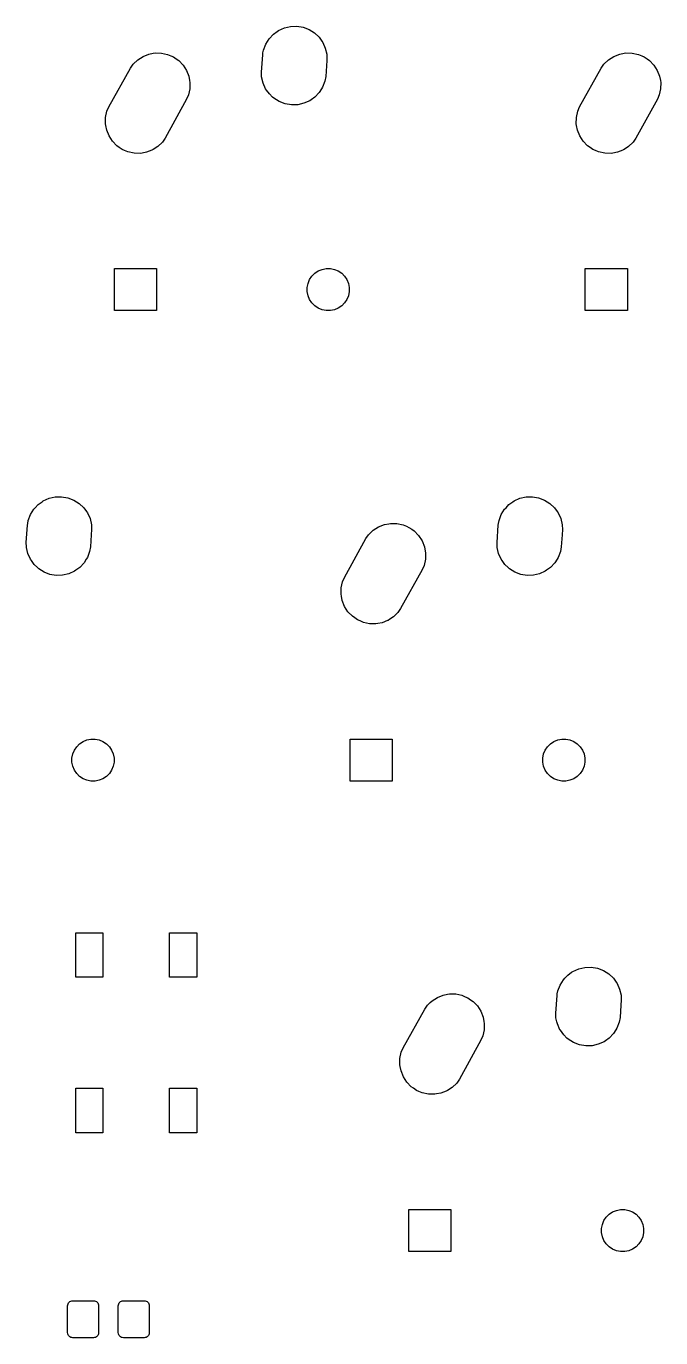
# Model space of a CAD drawing. Extents: x -4 to 377, y -6 to 112.
# Drawn here: x 163.8 to 189.5, y -5.4 to 47.8 of the extents above; entities that cross this region are included whole.
import ezdxf

# ---------------------------------------------------------------- set-up
doc = ezdxf.new("R2010")
doc.units = 0
doc.header["$MEASUREMENT"] = 0
doc.layers.add('BLACK', color=7, linetype='CONTINUOUS')

msp = doc.modelspace()

# ---------------------------------------------------------------- linework, layer by layer
at = {"layer": 'BLACK', "linetype": 'CONTINUOUS'}
for p, q in [((173.675, 47.2479), (173.85, 47.4345)), ((173.85, 47.4345), (174.007, 47.5458)), ((174.007, 47.5458), (174.059, 47.5832)), ((174.059, 47.5832), (174.293, 47.6883)), ((174.293, 47.6883), (174.542, 47.7459)), ((174.293, 47.6883), (174.293, 47.6883)), ((174.542, 47.7459), (174.799, 47.7536)), ((174.799, 47.7536), (174.799, 47.7536)), ((174.799, 47.7536), (175.051, 47.7112)), ((175.051, 47.7112), (175.291, 47.6203)), ((175.291, 47.6203), (175.508, 47.4844)), ((175.508, 47.4844), (175.695, 47.3087)), ((175.695, 47.3087), (175.806, 47.1525)), ((173.428, 46.6729), (173.448, 46.791)), ((173.448, 46.791), (173.539, 47.0306)), ((173.539, 47.0306), (173.675, 47.2479)), ((175.806, 47.1525), (175.844, 47.1)), ((175.844, 47.1), (175.949, 46.8663)), ((175.949, 46.8663), (175.949, 46.8663)), ((175.949, 46.8663), (176.006, 46.6166)), ((168.064, 46.0575), (168.173, 46.2155)), ((168.173, 46.2155), (168.358, 46.3938)), ((168.173, 46.2155), (168.173, 46.2155)), ((168.358, 46.3938), (168.573, 46.5327)), ((168.573, 46.5327), (168.811, 46.6269)), ((168.811, 46.6269), (168.99, 46.6595)), ((168.99, 46.6595), (169.063, 46.6729)), ((169.063, 46.6729), (169.32, 46.6687)), ((169.32, 46.6687), (169.57, 46.6147)), ((169.57, 46.6147), (169.703, 46.5569)), ((169.703, 46.5569), (169.805, 46.5128)), ((169.805, 46.5128), (169.917, 46.4357)), ((169.917, 46.4357), (170.016, 46.367)), ((170.016, 46.367), (170.016, 46.367)), ((170.016, 46.367), (170.194, 46.1829)), ((173.368, 45.8954), (173.416, 46.6016)), ((173.416, 46.6016), (173.428, 46.6729)), ((176.008, 46.3618), (175.964, 45.7184)), ((176.006, 46.6166), (176.012, 46.4246)), ((176.012, 46.4246), (176.008, 46.3618)), ((187.114, 46.0575), (187.223, 46.2155)), ((187.223, 46.2155), (187.408, 46.3938)), ((187.223, 46.2155), (187.223, 46.2155)), ((187.408, 46.3938), (187.623, 46.5327)), ((187.623, 46.5327), (187.861, 46.6269)), ((187.861, 46.6269), (188.04, 46.6595)), ((188.04, 46.6595), (188.113, 46.6729)), ((188.113, 46.6729), (188.37, 46.6687)), ((188.37, 46.6687), (188.62, 46.6147)), ((188.62, 46.6147), (188.753, 46.5569)), ((188.753, 46.5569), (188.855, 46.5128)), ((188.855, 46.5128), (188.967, 46.4357)), ((188.967, 46.4357), (189.066, 46.367)), ((189.066, 46.367), (189.066, 46.367)), ((189.066, 46.367), (189.244, 46.1829)), ((167.191, 44.4859), (168.064, 46.0575)), ((170.194, 46.1829), (170.333, 45.9675)), ((170.333, 45.9675), (170.427, 45.7292)), ((170.427, 45.7292), (170.46, 45.5502)), ((173.373, 45.7292), (173.368, 45.8954)), ((173.374, 45.7034), (173.373, 45.7292)), ((173.431, 45.4537), (173.374, 45.7034)), ((175.964, 45.7184), (175.932, 45.529)), ((186.241, 44.4859), (187.114, 46.0575)), ((189.244, 46.1829), (189.383, 45.9675)), ((189.383, 45.9675), (189.477, 45.7292)), ((189.477, 45.7292), (189.51, 45.5502)), ((170.469, 45.2208), (170.415, 44.9703)), ((170.46, 45.5502), (170.473, 45.4771)), ((170.473, 45.4771), (170.469, 45.2208)), ((173.536, 45.22), (173.431, 45.4537)), ((173.574, 45.1675), (173.536, 45.22)), ((173.685, 45.0113), (173.574, 45.1675)), ((175.798, 45.22), (175.705, 45.0721)), ((175.841, 45.2894), (175.798, 45.22)), ((175.932, 45.529), (175.841, 45.2894)), ((189.519, 45.2208), (189.465, 44.9703)), ((189.51, 45.5502), (189.523, 45.4771)), ((189.523, 45.4771), (189.519, 45.2208)), ((170.339, 44.7941), (169.466, 43.2225)), ((170.415, 44.9703), (170.339, 44.7941)), ((173.819, 44.8855), (173.685, 45.0113)), ((173.872, 44.8356), (173.819, 44.8855)), ((174.089, 44.6997), (173.872, 44.8356)), ((174.329, 44.6088), (174.089, 44.6997)), ((174.581, 44.5664), (174.329, 44.6088)), ((175.087, 44.6317), (174.838, 44.5741)), ((175.321, 44.7368), (175.087, 44.6317)), ((175.087, 44.6317), (175.087, 44.6317)), ((175.373, 44.7742), (175.321, 44.7368)), ((175.53, 44.8855), (175.373, 44.7742)), ((175.705, 45.0721), (175.53, 44.8855)), ((189.389, 44.7941), (188.516, 43.2225)), ((189.465, 44.9703), (189.389, 44.7941)), ((167.061, 44.0592), (167.115, 44.3097)), ((167.115, 44.3097), (167.191, 44.4859)), ((174.838, 44.5741), (174.581, 44.5664)), ((174.581, 44.5664), (174.581, 44.5664)), ((186.111, 44.0592), (186.165, 44.3097)), ((186.165, 44.3097), (186.241, 44.4859)), ((167.057, 43.8029), (167.061, 44.0592)), ((167.07, 43.7298), (167.057, 43.8029)), ((167.103, 43.5508), (167.07, 43.7298)), ((167.197, 43.3125), (167.103, 43.5508)), ((186.107, 43.8029), (186.111, 44.0592)), ((186.12, 43.7298), (186.107, 43.8029)), ((186.153, 43.5508), (186.12, 43.7298)), ((186.247, 43.3125), (186.153, 43.5508)), ((167.336, 43.0971), (167.197, 43.3125)), ((167.514, 42.913), (167.336, 43.0971)), ((169.357, 43.0645), (169.172, 42.8862)), ((169.466, 43.2225), (169.357, 43.0645)), ((169.357, 43.0645), (169.357, 43.0645)), ((186.386, 43.0971), (186.247, 43.3125)), ((186.564, 42.913), (186.386, 43.0971)), ((188.407, 43.0645), (188.222, 42.8862)), ((188.516, 43.2225), (188.407, 43.0645)), ((188.407, 43.0645), (188.407, 43.0645)), ((167.613, 42.8443), (167.514, 42.913)), ((167.514, 42.913), (167.514, 42.913)), ((167.725, 42.7672), (167.613, 42.8443)), ((167.827, 42.7231), (167.725, 42.7672)), ((167.96, 42.6653), (167.827, 42.7231)), ((168.21, 42.6113), (167.96, 42.6653)), ((168.467, 42.6071), (168.21, 42.6113)), ((168.54, 42.6205), (168.467, 42.6071)), ((168.719, 42.6531), (168.54, 42.6205)), ((168.935, 42.7384), (168.719, 42.6531)), ((168.957, 42.7473), (168.935, 42.7384)), ((168.988, 42.7672), (168.957, 42.7473)), ((169.172, 42.8862), (168.988, 42.7672)), ((186.663, 42.8443), (186.564, 42.913)), ((186.564, 42.913), (186.564, 42.913)), ((186.775, 42.7672), (186.663, 42.8443)), ((186.877, 42.7231), (186.775, 42.7672)), ((187.01, 42.6653), (186.877, 42.7231)), ((187.26, 42.6113), (187.01, 42.6653)), ((187.517, 42.6071), (187.26, 42.6113)), ((187.59, 42.6205), (187.517, 42.6071)), ((187.769, 42.6531), (187.59, 42.6205)), ((187.985, 42.7384), (187.769, 42.6531)), ((188.007, 42.7473), (187.985, 42.7384)), ((188.038, 42.7672), (188.007, 42.7473)), ((188.222, 42.8862), (188.038, 42.7672)), ((167.419, 36.239), (167.419, 37.941)), ((167.419, 37.941), (169.121, 37.941)), ((169.121, 37.941), (169.121, 36.239)), ((175.409, 37.6325), (175.528, 37.751)), ((175.528, 37.751), (175.667, 37.8441)), ((175.667, 37.8441), (175.822, 37.9083)), ((175.822, 37.9083), (175.986, 37.941)), ((175.986, 37.941), (176.154, 37.941)), ((176.154, 37.941), (176.318, 37.9083)), ((176.318, 37.9083), (176.473, 37.8441)), ((176.473, 37.8441), (176.612, 37.751)), ((176.612, 37.751), (176.731, 37.6325)), ((186.469, 36.239), (186.469, 37.941)), ((186.469, 37.941), (188.171, 37.941)), ((188.171, 37.941), (188.171, 36.239)), ((175.219, 37.1738), (175.252, 37.3382)), ((175.219, 37.0062), (175.219, 37.1738)), ((175.252, 37.3382), (175.316, 37.4931)), ((175.316, 37.4931), (175.409, 37.6325)), ((176.731, 37.6325), (176.824, 37.4931)), ((176.824, 37.4931), (176.888, 37.3382)), ((176.888, 37.3382), (176.921, 37.1738)), ((176.921, 37.1738), (176.921, 37.0062)), ((175.252, 36.8418), (175.219, 37.0062)), ((175.316, 36.6869), (175.252, 36.8418)), ((175.409, 36.5475), (175.316, 36.6869)), ((176.824, 36.6869), (176.731, 36.5475)), ((176.888, 36.8418), (176.824, 36.6869)), ((176.921, 37.0062), (176.888, 36.8418)), ((169.121, 36.239), (167.419, 36.239)), ((175.528, 36.429), (175.409, 36.5475)), ((175.667, 36.3359), (175.528, 36.429)), ((175.822, 36.2717), (175.667, 36.3359)), ((175.986, 36.239), (175.822, 36.2717)), ((176.154, 36.239), (175.986, 36.239)), ((176.318, 36.2717), (176.154, 36.239)), ((176.473, 36.3359), (176.318, 36.2717)), ((176.612, 36.429), (176.473, 36.3359)), ((176.731, 36.5475), (176.612, 36.429)), ((188.171, 36.239), (186.469, 36.239)), ((164.773, 28.6383), (165.022, 28.6959)), ((165.022, 28.6959), (165.279, 28.7036)), ((165.279, 28.7036), (165.279, 28.7036)), ((165.279, 28.7036), (165.531, 28.6612)), ((183.823, 28.6383), (184.072, 28.6959)), ((184.072, 28.6959), (184.329, 28.7036)), ((184.329, 28.7036), (184.329, 28.7036)), ((184.329, 28.7036), (184.581, 28.6612)), ((164.019, 27.9806), (164.155, 28.1979)), ((164.155, 28.1979), (164.212, 28.2587)), ((164.212, 28.2587), (164.33, 28.3845)), ((164.33, 28.3845), (164.487, 28.4958)), ((164.487, 28.4958), (164.539, 28.5332)), ((164.539, 28.5332), (164.773, 28.6383)), ((164.773, 28.6383), (164.773, 28.6383)), ((165.531, 28.6612), (165.771, 28.5703)), ((165.771, 28.5703), (165.988, 28.4344)), ((165.988, 28.4344), (166.175, 28.2587)), ((166.175, 28.2587), (166.286, 28.1024)), ((183.069, 27.9806), (183.205, 28.1979)), ((183.205, 28.1979), (183.262, 28.2587)), ((183.262, 28.2587), (183.38, 28.3845)), ((183.38, 28.3845), (183.537, 28.4958)), ((183.537, 28.4958), (183.589, 28.5332)), ((183.589, 28.5332), (183.823, 28.6383)), ((183.823, 28.6383), (183.823, 28.6383)), ((184.581, 28.6612), (184.821, 28.5703)), ((184.821, 28.5703), (185.038, 28.4344)), ((185.038, 28.4344), (185.225, 28.2587)), ((185.225, 28.2587), (185.336, 28.1024)), ((163.896, 27.5516), (163.908, 27.6229)), ((163.908, 27.6229), (163.928, 27.741)), ((163.928, 27.741), (164.019, 27.9806)), ((166.286, 28.1024), (166.324, 28.05)), ((166.324, 28.05), (166.429, 27.8163)), ((166.429, 27.8163), (166.429, 27.8163)), ((166.429, 27.8163), (166.486, 27.5666)), ((178.52, 27.6095), (178.593, 27.6229)), ((178.593, 27.6229), (178.85, 27.6187)), ((178.85, 27.6187), (179.1, 27.5647)), ((182.946, 27.5516), (182.958, 27.6229)), ((182.958, 27.6229), (182.978, 27.741)), ((182.978, 27.741), (183.069, 27.9806)), ((185.336, 28.1024), (185.374, 28.05)), ((185.374, 28.05), (185.479, 27.8163)), ((185.479, 27.8163), (185.479, 27.8163)), ((185.479, 27.8163), (185.536, 27.5666)), ((163.848, 26.8454), (163.896, 27.5516)), ((166.478, 27.1655), (166.444, 26.6684)), ((166.492, 27.3746), (166.478, 27.1655)), ((166.486, 27.5666), (166.492, 27.3746)), ((177.594, 27.0075), (177.703, 27.1655)), ((177.703, 27.1655), (177.888, 27.3438)), ((177.703, 27.1655), (177.703, 27.1655)), ((177.888, 27.3438), (178.103, 27.4827)), ((178.103, 27.4827), (178.341, 27.5769)), ((178.341, 27.5769), (178.52, 27.6095)), ((179.1, 27.5647), (179.233, 27.5069)), ((179.233, 27.5069), (179.335, 27.4628)), ((179.335, 27.4628), (179.447, 27.3857)), ((179.447, 27.3857), (179.546, 27.317)), ((179.546, 27.317), (179.546, 27.317)), ((179.546, 27.317), (179.724, 27.1329)), ((179.724, 27.1329), (179.863, 26.9175)), ((182.898, 26.8454), (182.946, 27.5516)), ((185.528, 27.1655), (185.494, 26.6684)), ((185.542, 27.3746), (185.528, 27.1655)), ((185.536, 27.5666), (185.542, 27.3746)), ((163.853, 26.6792), (163.848, 26.8454)), ((163.854, 26.6534), (163.853, 26.6792)), ((163.911, 26.4037), (163.854, 26.6534)), ((166.444, 26.6684), (166.412, 26.479)), ((176.721, 25.4359), (177.594, 27.0075)), ((179.863, 26.9175), (179.957, 26.6792)), ((179.957, 26.6792), (179.99, 26.5002)), ((182.903, 26.6792), (182.898, 26.8454)), ((182.904, 26.6534), (182.903, 26.6792)), ((182.961, 26.4037), (182.904, 26.6534)), ((185.494, 26.6684), (185.462, 26.479)), ((164.016, 26.17), (163.911, 26.4037)), ((164.054, 26.1175), (164.016, 26.17)), ((164.165, 25.9613), (164.054, 26.1175)), ((166.185, 26.0221), (166.01, 25.8355)), ((166.278, 26.17), (166.185, 26.0221)), ((166.321, 26.2394), (166.278, 26.17)), ((166.412, 26.479), (166.321, 26.2394)), ((179.999, 26.1708), (179.945, 25.9203)), ((179.99, 26.5002), (180.003, 26.4271)), ((180.003, 26.4271), (179.999, 26.1708)), ((183.066, 26.17), (182.961, 26.4037)), ((183.104, 26.1175), (183.066, 26.17)), ((183.215, 25.9613), (183.104, 26.1175)), ((185.235, 26.0221), (185.06, 25.8355)), ((185.328, 26.17), (185.235, 26.0221)), ((185.371, 26.2394), (185.328, 26.17)), ((185.462, 26.479), (185.371, 26.2394)), ((164.299, 25.8355), (164.165, 25.9613)), ((164.352, 25.7856), (164.299, 25.8355)), ((164.569, 25.6497), (164.352, 25.7856)), ((164.809, 25.5588), (164.569, 25.6497)), ((165.061, 25.5164), (164.809, 25.5588)), ((165.318, 25.5241), (165.061, 25.5164)), ((165.061, 25.5164), (165.061, 25.5164)), ((165.567, 25.5817), (165.318, 25.5241)), ((165.801, 25.6868), (165.567, 25.5817)), ((165.567, 25.5817), (165.567, 25.5817)), ((165.853, 25.7242), (165.801, 25.6868)), ((166.01, 25.8355), (165.853, 25.7242)), ((179.869, 25.7441), (178.996, 24.1725)), ((179.945, 25.9203), (179.869, 25.7441)), ((183.349, 25.8355), (183.215, 25.9613)), ((183.402, 25.7856), (183.349, 25.8355)), ((183.619, 25.6497), (183.402, 25.7856)), ((183.859, 25.5588), (183.619, 25.6497)), ((184.111, 25.5164), (183.859, 25.5588)), ((184.368, 25.5241), (184.111, 25.5164)), ((184.111, 25.5164), (184.111, 25.5164)), ((184.617, 25.5817), (184.368, 25.5241)), ((184.851, 25.6868), (184.617, 25.5817)), ((184.617, 25.5817), (184.617, 25.5817)), ((184.903, 25.7242), (184.851, 25.6868)), ((185.06, 25.8355), (184.903, 25.7242)), ((176.587, 24.7529), (176.591, 25.0092)), ((176.591, 25.0092), (176.645, 25.2597)), ((176.645, 25.2597), (176.721, 25.4359)), ((176.6, 24.6798), (176.587, 24.7529)), ((176.633, 24.5008), (176.6, 24.6798)), ((176.727, 24.2625), (176.633, 24.5008)), ((176.866, 24.0471), (176.727, 24.2625)), ((177.044, 23.863), (176.866, 24.0471)), ((178.887, 24.0145), (178.702, 23.8362)), ((178.996, 24.1725), (178.887, 24.0145)), ((178.887, 24.0145), (178.887, 24.0145)), ((177.143, 23.7943), (177.044, 23.863)), ((177.044, 23.863), (177.044, 23.863)), ((177.255, 23.7172), (177.143, 23.7943)), ((177.357, 23.6731), (177.255, 23.7172)), ((177.49, 23.6153), (177.357, 23.6731)), ((177.74, 23.5613), (177.49, 23.6153)), ((177.997, 23.5571), (177.74, 23.5613)), ((178.07, 23.5705), (177.997, 23.5571)), ((178.249, 23.6031), (178.07, 23.5705)), ((178.465, 23.6884), (178.249, 23.6031)), ((178.487, 23.6973), (178.465, 23.6884)), ((178.518, 23.7172), (178.487, 23.6973)), ((178.702, 23.8362), (178.518, 23.7172)), ((165.889, 18.5825), (166.008, 18.701)), ((166.008, 18.701), (166.147, 18.7941)), ((166.147, 18.7941), (166.302, 18.8583)), ((166.302, 18.8583), (166.466, 18.891)), ((166.466, 18.891), (166.634, 18.891)), ((166.634, 18.891), (166.798, 18.8583)), ((166.798, 18.8583), (166.953, 18.7941)), ((166.953, 18.7941), (167.092, 18.701)), ((167.092, 18.701), (167.211, 18.5825)), ((176.949, 17.189), (176.949, 18.891)), ((176.949, 18.891), (178.651, 18.891)), ((178.651, 18.891), (178.651, 17.189)), ((184.939, 18.5825), (185.058, 18.701)), ((185.058, 18.701), (185.197, 18.7941)), ((185.197, 18.7941), (185.352, 18.8583)), ((185.352, 18.8583), (185.516, 18.891)), ((185.516, 18.891), (185.684, 18.891)), ((185.684, 18.891), (185.848, 18.8583)), ((185.848, 18.8583), (186.003, 18.7941)), ((186.003, 18.7941), (186.142, 18.701)), ((186.142, 18.701), (186.261, 18.5825)), ((165.699, 18.1238), (165.732, 18.2882)), ((165.699, 17.9562), (165.699, 18.1238)), ((165.732, 18.2882), (165.796, 18.4431)), ((165.796, 18.4431), (165.889, 18.5825)), ((167.211, 18.5825), (167.304, 18.4431)), ((167.304, 18.4431), (167.368, 18.2882)), ((167.368, 18.2882), (167.401, 18.1238)), ((167.401, 18.1238), (167.401, 17.9562)), ((184.749, 18.1238), (184.782, 18.2882)), ((184.749, 17.9562), (184.749, 18.1238)), ((184.782, 18.2882), (184.846, 18.4431)), ((184.846, 18.4431), (184.939, 18.5825)), ((186.261, 18.5825), (186.354, 18.4431)), ((186.354, 18.4431), (186.418, 18.2882)), ((186.418, 18.2882), (186.451, 18.1238)), ((186.451, 18.1238), (186.451, 17.9562)), ((165.732, 17.7918), (165.699, 17.9562)), ((165.796, 17.6369), (165.732, 17.7918)), ((165.889, 17.4975), (165.796, 17.6369)), ((167.304, 17.6369), (167.211, 17.4975)), ((167.368, 17.7918), (167.304, 17.6369)), ((167.401, 17.9562), (167.368, 17.7918)), ((184.782, 17.7918), (184.749, 17.9562)), ((184.846, 17.6369), (184.782, 17.7918)), ((184.939, 17.4975), (184.846, 17.6369)), ((186.354, 17.6369), (186.261, 17.4975)), ((186.418, 17.7918), (186.354, 17.6369)), ((186.451, 17.9562), (186.418, 17.7918)), ((166.008, 17.379), (165.889, 17.4975)), ((166.147, 17.2859), (166.008, 17.379)), ((166.302, 17.2217), (166.147, 17.2859)), ((166.466, 17.189), (166.302, 17.2217)), ((166.634, 17.189), (166.466, 17.189)), ((166.798, 17.2217), (166.634, 17.189)), ((166.953, 17.2859), (166.798, 17.2217)), ((167.092, 17.379), (166.953, 17.2859)), ((167.211, 17.4975), (167.092, 17.379)), ((178.651, 17.189), (176.949, 17.189)), ((185.058, 17.379), (184.939, 17.4975)), ((185.197, 17.2859), (185.058, 17.379)), ((185.352, 17.2217), (185.197, 17.2859)), ((185.516, 17.189), (185.352, 17.2217)), ((185.684, 17.189), (185.516, 17.189)), ((185.848, 17.2217), (185.684, 17.189)), ((186.003, 17.2859), (185.848, 17.2217)), ((186.142, 17.379), (186.003, 17.2859)), ((186.261, 17.4975), (186.142, 17.379)), ((165.849, 9.249), (165.849, 11.051)), ((165.849, 11.051), (166.951, 11.051)), ((166.951, 11.051), (166.951, 9.249)), ((169.649, 9.249), (169.649, 11.051)), ((169.649, 11.051), (170.751, 11.051)), ((170.751, 11.051), (170.751, 9.249)), ((185.969, 9.48318), (186.203, 9.58834)), ((186.203, 9.58834), (186.452, 9.64588)), ((186.203, 9.58834), (186.203, 9.58834)), ((186.452, 9.64588), (186.709, 9.65359)), ((186.709, 9.65359), (186.709, 9.65359)), ((186.709, 9.65359), (186.961, 9.61119)), ((186.961, 9.61119), (187.201, 9.52029)), ((166.951, 9.249), (165.849, 9.249)), ((170.751, 9.249), (169.649, 9.249)), ((185.449, 8.9306), (185.585, 9.14787)), ((185.585, 9.14787), (185.642, 9.20871)), ((185.642, 9.20871), (185.76, 9.33446)), ((185.76, 9.33446), (185.917, 9.44581)), ((185.917, 9.44581), (185.969, 9.48318)), ((187.201, 9.52029), (187.418, 9.38439)), ((187.418, 9.38439), (187.605, 9.20871)), ((187.605, 9.20871), (187.716, 9.05245)), ((187.716, 9.05245), (187.754, 9.00001)), ((180.483, 8.43268), (180.721, 8.52692)), ((180.721, 8.52692), (180.9, 8.55952)), ((180.9, 8.55952), (180.973, 8.57285)), ((180.973, 8.57285), (181.23, 8.56871)), ((181.23, 8.56871), (181.48, 8.51467)), ((181.48, 8.51467), (181.613, 8.45693)), ((185.278, 7.79539), (185.326, 8.50157)), ((185.326, 8.50157), (185.338, 8.57285)), ((185.338, 8.57285), (185.358, 8.69098)), ((185.358, 8.69098), (185.449, 8.9306)), ((187.754, 9.00001), (187.859, 8.7663)), ((187.859, 8.7663), (187.859, 8.7663)), ((187.859, 8.7663), (187.916, 8.51657)), ((187.916, 8.51657), (187.922, 8.32461)), ((179.974, 7.95755), (180.083, 8.1155)), ((180.083, 8.1155), (180.192, 8.22028)), ((180.192, 8.22028), (180.268, 8.29376)), ((180.268, 8.29376), (180.483, 8.43268)), ((181.613, 8.45693), (181.715, 8.41278)), ((181.715, 8.41278), (181.827, 8.33569)), ((181.827, 8.33569), (181.926, 8.26699)), ((181.926, 8.26699), (181.926, 8.26698)), ((181.926, 8.26698), (182.104, 8.08287)), ((182.104, 8.08287), (182.243, 7.86752)), ((187.908, 8.1155), (187.874, 7.61843)), ((187.922, 8.32461), (187.908, 8.1155)), ((179.101, 6.38591), (179.974, 7.95755)), ((182.243, 7.86752), (182.337, 7.6292)), ((182.337, 7.6292), (182.37, 7.45025)), ((182.37, 7.45025), (182.383, 7.37707)), ((185.284, 7.60343), (185.278, 7.79539)), ((185.32, 7.44388), (185.284, 7.60343)), ((185.341, 7.3537), (185.32, 7.44388)), ((187.874, 7.61843), (187.842, 7.42902)), ((182.379, 7.12083), (182.325, 6.87032)), ((182.383, 7.37707), (182.379, 7.12083)), ((185.446, 7.11999), (185.341, 7.3537)), ((185.461, 7.099), (185.446, 7.11999)), ((185.595, 6.91129), (185.461, 7.099)), ((185.729, 6.78554), (185.595, 6.91129)), ((187.615, 6.97213), (187.44, 6.78554)), ((187.708, 7.11999), (187.615, 6.97213)), ((187.751, 7.1894), (187.708, 7.11999)), ((187.842, 7.42902), (187.751, 7.1894)), ((179.025, 6.20968), (179.101, 6.38591)), ((182.249, 6.69409), (181.376, 5.12245)), ((182.325, 6.87032), (182.249, 6.69409)), ((185.782, 6.73561), (185.729, 6.78554)), ((185.999, 6.59971), (185.782, 6.73561)), ((186.239, 6.50881), (185.999, 6.59971)), ((186.491, 6.46641), (186.239, 6.50881)), ((186.748, 6.47412), (186.491, 6.46641)), ((186.491, 6.46641), (186.491, 6.46641)), ((186.997, 6.53166), (186.748, 6.47412)), ((187.231, 6.63682), (186.997, 6.53166)), ((186.997, 6.53166), (186.997, 6.53166)), ((187.283, 6.67419), (187.231, 6.63682)), ((187.44, 6.78554), (187.283, 6.67419)), ((178.967, 5.70293), (178.971, 5.95917)), ((178.971, 5.95917), (179.025, 6.20968)), ((178.98, 5.62975), (178.967, 5.70293)), ((179.013, 5.4508), (178.98, 5.62975)), ((179.107, 5.21248), (179.013, 5.4508)), ((179.246, 4.99713), (179.107, 5.21248)), ((179.424, 4.81302), (179.246, 4.99713)), ((179.424, 4.81301), (179.424, 4.81302)), ((179.514, 4.751), (179.424, 4.81301)), ((181.082, 4.78624), (180.898, 4.66721)), ((181.267, 4.9645), (181.082, 4.78624)), ((181.376, 5.12245), (181.267, 4.9645)), ((181.267, 4.9645), (181.267, 4.9645)), ((165.849, 2.949), (165.849, 4.751)), ((165.849, 4.751), (166.951, 4.751)), ((166.951, 4.751), (166.951, 2.949)), ((169.649, 2.949), (169.649, 4.751)), ((169.649, 4.751), (170.751, 4.751)), ((170.751, 4.751), (170.751, 2.949)), ((179.635, 4.66721), (179.514, 4.751)), ((179.737, 4.62307), (179.635, 4.66721)), ((179.87, 4.56533), (179.737, 4.62307)), ((180.12, 4.51129), (179.87, 4.56533)), ((180.377, 4.50715), (180.12, 4.51129)), ((180.45, 4.52048), (180.377, 4.50715)), ((180.629, 4.55308), (180.45, 4.52048)), ((180.845, 4.6384), (180.629, 4.55308)), ((180.867, 4.64732), (180.845, 4.6384)), ((180.898, 4.66721), (180.867, 4.64732)), ((166.951, 2.949), (165.849, 2.949)), ((170.751, 2.949), (169.649, 2.949)), ((179.329, -1.861), (179.329, -0.159)), ((179.329, -0.159), (181.031, -0.159)), ((181.031, -0.159), (181.031, -1.861)), ((187.226, -0.6069), (187.319, -0.46752)), ((187.319, -0.46752), (187.438, -0.34898)), ((187.438, -0.34898), (187.577, -0.25585)), ((187.577, -0.25585), (187.732, -0.1917)), ((187.732, -0.1917), (187.896, -0.159)), ((187.896, -0.159), (188.064, -0.159)), ((188.064, -0.159), (188.228, -0.1917)), ((188.228, -0.1917), (188.383, -0.25585)), ((188.383, -0.25585), (188.522, -0.34898)), ((188.522, -0.34898), (188.641, -0.46752)), ((188.641, -0.46752), (188.734, -0.6069)), ((187.129, -0.92618), (187.162, -0.76177)), ((187.129, -1.09382), (187.129, -0.92618)), ((187.162, -0.76177), (187.226, -0.6069)), ((188.734, -0.6069), (188.798, -0.76177)), ((188.798, -0.76177), (188.831, -0.92618)), ((188.831, -0.92618), (188.831, -1.09382)), ((187.162, -1.25823), (187.129, -1.09382)), ((187.226, -1.4131), (187.162, -1.25823)), ((187.319, -1.55248), (187.226, -1.4131)), ((187.438, -1.67101), (187.319, -1.55248)), ((188.641, -1.55248), (188.522, -1.67101)), ((188.734, -1.4131), (188.641, -1.55248)), ((188.798, -1.25823), (188.734, -1.4131)), ((188.831, -1.09382), (188.798, -1.25823)), ((181.031, -1.861), (179.329, -1.861)), ((187.577, -1.76415), (187.438, -1.67101)), ((187.732, -1.8283), (187.577, -1.76415)), ((187.896, -1.861), (187.732, -1.8283)), ((188.064, -1.861), (187.896, -1.861)), ((188.228, -1.8283), (188.064, -1.861)), ((188.383, -1.76415), (188.228, -1.8283)), ((188.522, -1.67101), (188.383, -1.76415)), ((165.524, -4.05666), (165.528, -4.01133)), ((165.524, -5.14334), (165.524, -4.05666)), ((165.528, -4.01133), (165.54, -3.97363)), ((165.54, -3.97363), (165.558, -3.9389)), ((165.558, -3.9389), (165.583, -3.90845)), ((165.583, -3.90845), (165.614, -3.88347)), ((165.614, -3.88347), (165.649, -3.8649)), ((165.649, -3.8649), (165.686, -3.85346)), ((165.686, -3.85346), (165.732, -3.849)), ((165.732, -3.849), (166.568, -3.849)), ((166.568, -3.849), (166.614, -3.85346)), ((166.614, -3.85346), (166.651, -3.8649)), ((166.651, -3.8649), (166.686, -3.88347)), ((166.686, -3.88347), (166.717, -3.90845)), ((166.717, -3.90845), (166.742, -3.9389)), ((166.742, -3.9389), (166.76, -3.97363)), ((166.76, -3.97363), (166.772, -4.01133)), ((166.772, -4.01133), (166.776, -4.05666)), ((166.776, -4.05666), (166.776, -5.14334)), ((167.574, -4.05666), (167.578, -4.01133)), ((167.574, -5.14334), (167.574, -4.05666)), ((167.578, -4.01133), (167.59, -3.97363)), ((167.59, -3.97363), (167.608, -3.9389)), ((167.608, -3.9389), (167.633, -3.90845)), ((167.633, -3.90845), (167.664, -3.88347)), ((167.664, -3.88347), (167.699, -3.8649)), ((167.699, -3.8649), (167.736, -3.85346)), ((167.736, -3.85346), (167.782, -3.849)), ((167.782, -3.849), (168.618, -3.849)), ((168.618, -3.849), (168.664, -3.85346)), ((168.664, -3.85346), (168.701, -3.8649)), ((168.701, -3.8649), (168.736, -3.88347)), ((168.736, -3.88347), (168.767, -3.90845)), ((168.767, -3.90845), (168.792, -3.9389)), ((168.792, -3.9389), (168.81, -3.97363)), ((168.81, -3.97363), (168.822, -4.01133)), ((168.822, -4.01133), (168.826, -4.05666)), ((168.826, -4.05666), (168.826, -5.14334)), ((165.528, -5.18867), (165.524, -5.14334)), ((165.54, -5.22637), (165.528, -5.18867)), ((165.558, -5.2611), (165.54, -5.22637)), ((165.583, -5.29155), (165.558, -5.2611)), ((165.614, -5.31653), (165.583, -5.29155)), ((166.717, -5.29155), (166.686, -5.31653)), ((166.742, -5.2611), (166.717, -5.29155)), ((166.76, -5.22637), (166.742, -5.2611)), ((166.772, -5.18867), (166.76, -5.22637)), ((166.776, -5.14334), (166.772, -5.18867)), ((167.578, -5.18867), (167.574, -5.14334)), ((167.59, -5.22637), (167.578, -5.18867)), ((167.608, -5.2611), (167.59, -5.22637)), ((167.633, -5.29155), (167.608, -5.2611)), ((167.664, -5.31653), (167.633, -5.29155)), ((168.767, -5.29155), (168.736, -5.31653)), ((168.792, -5.2611), (168.767, -5.29155)), ((168.81, -5.22637), (168.792, -5.2611)), ((168.822, -5.18867), (168.81, -5.22637)), ((168.826, -5.14334), (168.822, -5.18867)), ((165.649, -5.3351), (165.614, -5.31653)), ((165.686, -5.34653), (165.649, -5.3351)), ((165.732, -5.351), (165.686, -5.34653)), ((166.568, -5.351), (165.732, -5.351)), ((166.614, -5.34653), (166.568, -5.351)), ((166.651, -5.3351), (166.614, -5.34653)), ((166.686, -5.31653), (166.651, -5.3351)), ((167.699, -5.3351), (167.664, -5.31653)), ((167.736, -5.34653), (167.699, -5.3351)), ((167.782, -5.351), (167.736, -5.34653)), ((168.618, -5.351), (167.782, -5.351)), ((168.664, -5.34653), (168.618, -5.351)), ((168.701, -5.3351), (168.664, -5.34653)), ((168.736, -5.31653), (168.701, -5.3351))]:
    msp.add_line(p, q, dxfattribs=at)

doc.saveas('drawing.dxf')
